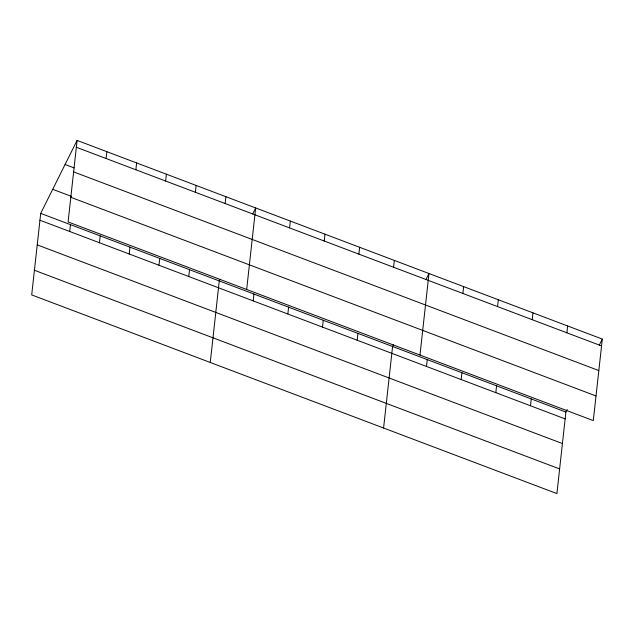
<?xml version="1.0" encoding="UTF-8"?>
<svg xmlns="http://www.w3.org/2000/svg" width="634" height="634" viewBox="0 0 634 634"><rect width="100%" height="100%" fill="white"/><g stroke="black" fill="none" stroke-linecap="round" stroke-linejoin="round"><path stroke-width="0.95" d="M77.094 140.415L68.1 221.948L593.297 420.611L602.3 339.079L77.094 140.415L40.703 213.389L31.7 294.921L556.906 493.585L565.9 412.052L567.192 409.477M69.708 231.489L70.461 224.65M106.1 158.508L106.861 151.669M99.467 242.743L100.227 235.903M135.866 169.769L136.619 162.93M129.233 254.004L129.986 247.165M165.625 181.023L166.377 174.184M158.991 265.258L159.744 258.418M195.391 192.284L196.144 185.445M188.75 276.519L189.511 269.68M225.149 203.546L225.902 196.706M210.266 362.466L219.269 280.933L220.125 279.214M246.666 289.492L255.668 207.96L252.665 213.983M253.18 300.888L253.933 294.049M289.572 227.915L290.332 221.076M287.844 313.996L288.597 307.157M324.236 241.023L324.996 234.184M322.508 327.112L323.261 320.273M358.899 254.139L359.652 247.3M357.172 340.22L357.925 333.381M393.563 267.247L394.316 260.408M383.586 428.029L392.589 346.497L393.445 344.777M419.985 355.048L428.98 273.523L425.977 279.539M426.492 366.444L427.253 359.605M462.891 293.471L463.644 286.631M461.156 379.56L461.917 372.721M497.555 306.587L498.308 299.747M495.82 392.668L496.581 385.829M532.219 319.694L532.972 312.855M530.484 405.784L531.244 398.944M566.883 332.81L567.636 325.971M599.296 345.102L602.3 339.079M76.342 147.254L601.547 345.918M65.088 164.499L74.107 167.907M73.623 171.901L598.821 370.565M52.709 189.304L71.65 196.469M70.818 197.293L596.023 395.965M40.703 213.389L565.9 412.052M39.942 220.228L565.148 418.892M37.224 244.875L562.429 443.546M34.418 270.274L559.624 468.938"/></g></svg>
